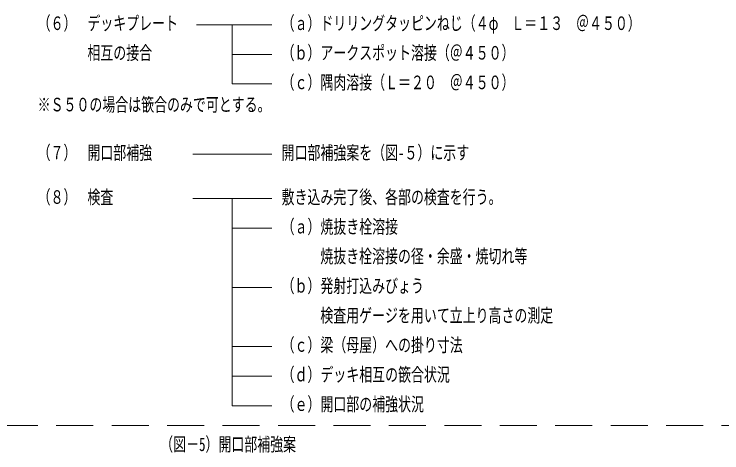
# Model space of a CAD drawing. Units: millimetres on the paper. Extents: x -292 to 292, y -205 to 205.
# Drawn here: x -52.2 to 43.5, y 14.9 to 74.2 of the extents above; entities that cross this region are included whole.
import ezdxf
from ezdxf.enums import TextEntityAlignment as Align

# ---------------------------------------------------------------- set-up
doc = ezdxf.new("R2010")
doc.units = ezdxf.units.MM
doc.linetypes.add('USER2', pattern=[7.5, 5, -2.5])
doc.layers.add('0-6_M2-2-0', color=7, linetype='Continuous', lineweight=18)
doc.styles.add('ＭＳ ゴシック', font='')
doc.styles.get('ＭＳ ゴシック').set_extended_font_data('MS Gothic')

msp = doc.modelspace()

# ---------------------------------------------------------------- linework, layer by layer
at = {"layer": '0-6_M2-2-0'}
for p, q in [((-27.547, 72.763), (-17.38, 72.763)), ((-22.714, 68.763), (-17.38, 68.763)), ((-28.047, 55.263), (-17.38, 55.263)), ((-28.047, 49.263), (-17.38, 49.263)), ((-22.714, 49.263), (-22.714, 21.263)), ((-22.714, 45.263), (-17.38, 45.263)), ((-22.714, 37.263), (-17.38, 37.263)), ((-22.714, 29.263), (-17.38, 29.263)), ((-22.714, 25.263), (-17.38, 25.263)), ((-22.714, 21.263), (-17.38, 21.263))]:
    msp.add_line(p, q, dxfattribs=at)
at = {"layer": '0-6_M2-2-0', "linetype": 'USER2'}
msp.add_line((-54.026, 18.59), (111.974, 18.59), dxfattribs=at)
at = {"layer": '0-6_M2-2-0'}
msp.add_lwpolyline([(-22.714, 72.763), (-22.714, 64.763), (-17.38, 64.763)], dxfattribs=at)

# ---------------------------------------------------------------- texts
at = {"layer": '0-6_M2-2-0', "style": 'ＭＳ ゴシック', "width": 0.7}
for s, p in [('（６）', (-49.047, 71.513)), ('デッキプレート', (-42.314, 71.513)), ('（ａ）ドリリングタッピンねじ（４φ\u3000Ｌ＝１３\u3000＠４５０）', (-16.047, 71.513)), ('相互の接合', (-42.314, 67.513)), ('（ｂ）アークスポット溶接（＠４５０）', (-16.047, 67.513)), ('（ｃ）隅肉溶接（Ｌ＝２０\u3000＠４５０）', (-16.047, 63.513)), ('※Ｓ５０の場合は篏合のみで可とする。', (-49.047, 60.513)), ('（７）', (-49.047, 54.013)), ('開口部補強', (-42.314, 54.013)), ('開口部補強案を（図-５）に示す', (-16.047, 54.013)), ('（８）', (-49.047, 48.013)), ('検査', (-42.314, 48.013)), ('敷き込み完了後、各部の検査を行う。', (-16.047, 48.013)), ('（ａ）焼抜き栓溶接', (-16.047, 44.013)), ('      焼抜き栓溶接の径・余盛・焼切れ等', (-16.047, 40.013)), ('（ｂ）発射打込みびょう', (-16.047, 36.013)), ('      検査用ゲージを用いて立上り高さの測定', (-16.047, 32.013)), ('（ｃ）梁（母屋）への掛り寸法', (-16.047, 28.013)), ('（ｄ）デッキ相互の篏合状況', (-16.047, 24.013)), ('（ｅ）開口部の補強状況', (-16.047, 20.013)), ('（図－5）開口部補強案', (-32.467, 14.59))]:
    msp.add_text(s, height=1.833, dxfattribs=at).set_placement(p, align=Align.BOTTOM_LEFT)

doc.saveas('drawing.dxf')
